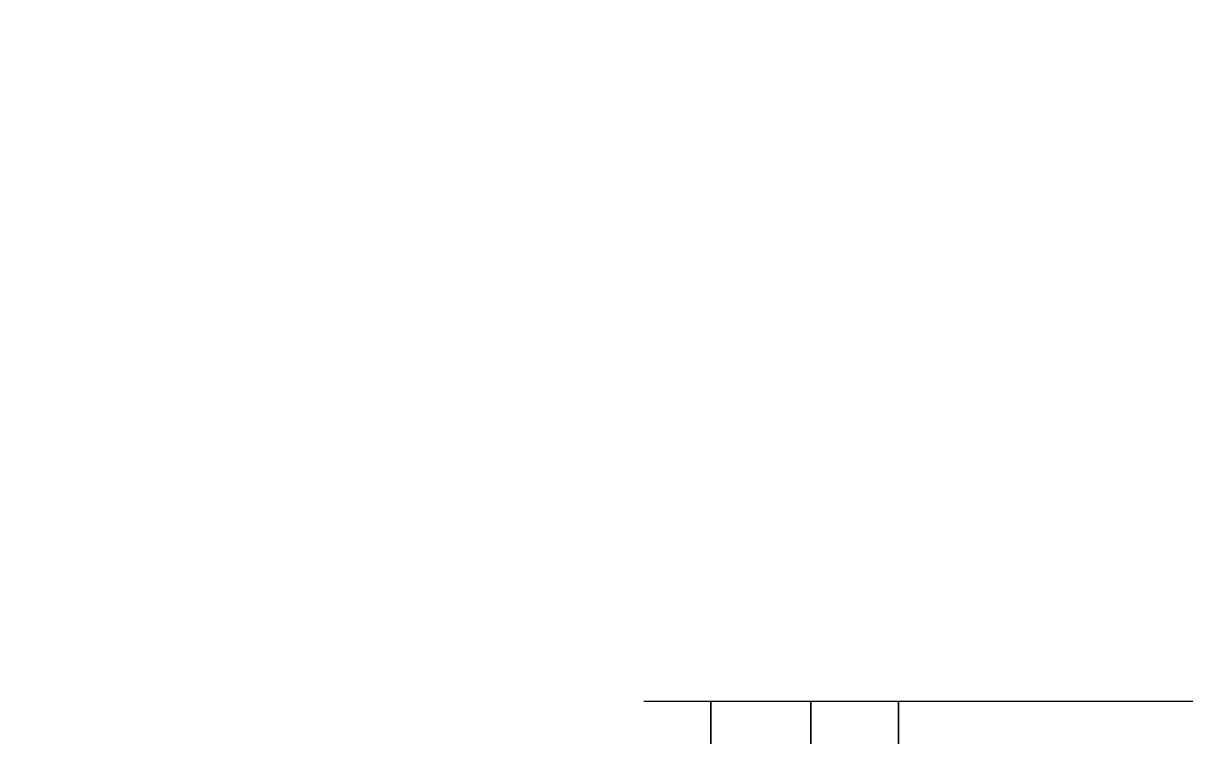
# Model space of a CAD drawing. Extents: x -1.9 to 86, y -1.6 to 60.9.
# Drawn here: x 55.27 to 74.41, y 17.2 to 29.07 of the extents above; entities that cross this region are included whole.
import ezdxf

# ---------------------------------------------------------------- set-up
doc = ezdxf.new("R2010")
doc.units = 0
doc.header["$MEASUREMENT"] = 0
doc.layers.add('PSG-NV2-FLH-SELO', color=1, linetype='CONTINUOUS')

msp = doc.modelspace()

# ---------------------------------------------------------------- linework, layer by layer
at = {"layer": 'PSG-NV2-FLH-SELO', "color": 251}
for p, q in [((65.485473, 17.901421), (68.23698, 17.901421)), ((66.591791, 17.901421), (66.591791, 17.202141)), ((66.591791, 17.202141), (66.591791, 17.901421)), ((66.591791, 17.901421), (66.591791, 17.202141)), ((66.591791, 17.202141), (66.591791, 17.901421)), ((66.591791, 17.901421), (66.591791, 17.202141)), ((68.23698, 17.901421), (68.23698, 17.202141)), ((68.23698, 17.202141), (68.23698, 17.901421)), ((68.23698, 17.901421), (68.23698, 17.202141)), ((68.23698, 17.202141), (68.23698, 17.901421)), ((68.23698, 17.901421), (68.23698, 17.202141)), ((68.23698, 17.901421), (83.1, 17.901421)), ((69.680859, 17.901421), (69.680859, 17.202141)), ((69.680859, 17.202141), (69.680859, 17.901421)), ((69.680859, 17.901421), (69.680859, 17.202141)), ((69.680859, 17.202141), (69.680859, 17.901421)), ((69.680859, 17.901421), (69.680859, 17.202141))]:
    msp.add_line(p, q, dxfattribs=at)

doc.saveas('drawing.dxf')
